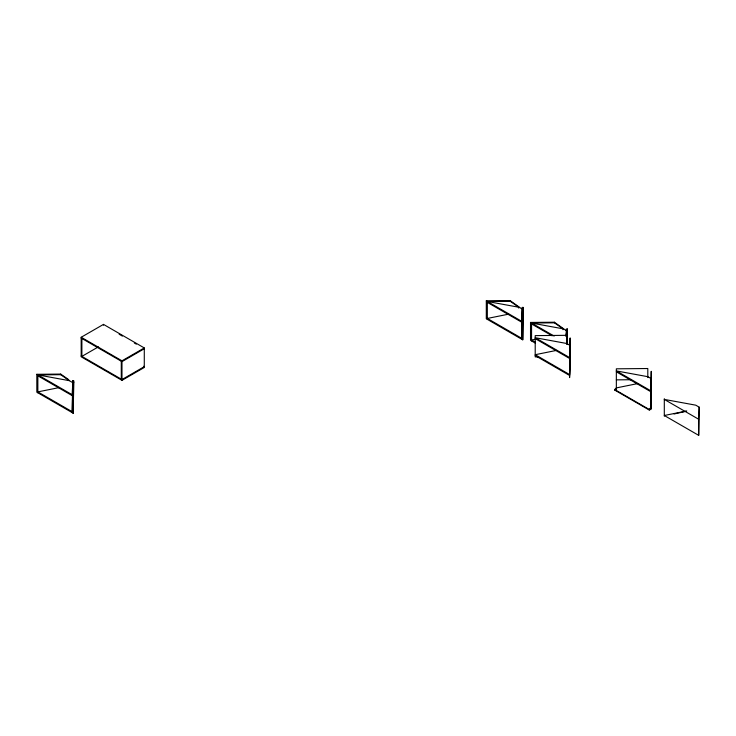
<?xml version="1.0" encoding="UTF-8"?>
<svg xmlns="http://www.w3.org/2000/svg" width="736" height="736" viewBox="0 0 736 736"><rect width="100%" height="100%" fill="white"/><g stroke="black" fill="none" stroke-linecap="round" stroke-linejoin="round"><path stroke-width="1.1" d="M567.401 344.356L567.382 328.992L566.334 328.983L566.122 336.472M72.487 399.639L72.238 411.746L37.849 391.892L59.193 387.587M522.063 321.798L521.723 338.312L487.333 318.458L508.677 314.152M570.106 350.336L569.59 374.56L535.21 354.706L556.554 350.391M570.106 351.238L569.59 375.461L535.21 355.608M650.964 408.443L651.24 383.539L650.964 408.443L649.29 410.044L614.9 390.19L614.67 389.51L616.345 387.909L637.689 383.594M698.694 435.353L699.2 407.164L695.759 405.177L664.304 399.409L698.694 419.262L698.694 435.353L664.304 415.5L686.771 410.964M72.238 412.648L72.625 380.843L73.674 380.852L73.269 413.246L73.674 380.852M521.723 339.213L522.109 307.409L523.158 307.418L522.753 339.811L486.303 318.771L486.303 300.877L510.177 300.647L522.229 309.221M522.753 339.811L523.158 307.418M566.978 343.491L567.382 328.992M650.734 399.712L651.24 381.552M650.826 406.281L650.734 409.694L651.24 371.312L650.983 400.614M72.238 394.754L72.514 388.157M72.606 385.958L72.625 380.843M521.723 321.319L522.183 310.316M566.223 336.288L566.361 332.994M698.694 419.262L699.2 407.164M614.9 390.19L616.584 388.59M649.29 410.044L649.051 409.363L650.734 407.762M81.181 337.263L103.491 324.392L144.284 347.944L144.284 367.476L121.983 380.346L81.181 356.794L81.181 337.263L121.983 360.815L144.284 347.944M98.366 346.877L81.88 356.39L81.88 338.468M73.775 382.416L72.744 382.656L69.304 380.668L60.711 374.688L37.849 374.9L37.849 392.794M674.066 413.982L685.998 411.323M534.925 339.351L531.558 340.032L535.486 342.295M487.333 319.36L487.333 301.466L510.195 301.254L518.788 307.234L518.788 308.136M535.486 343.206L530.527 340.336L530.527 322.442L554.401 322.221L566.453 330.786M531.558 340.934L531.558 323.04L554.42 322.828L563.012 328.808L563.012 329.71M538.577 356.868L535.21 356.905L535.21 335.616L566.665 335.322L566.665 344.384M73.287 413.255L36.818 392.196L36.818 374.302L60.702 374.081L68.273 379.353L69.304 380.668L37.849 374.9M616.345 379.868L630.954 379.73M487.333 301.466L518.788 307.234M531.558 323.04L563.012 328.808M533.802 324.355L531.558 323.941L552.193 335.855M618.599 372.232L616.345 371.818L650.734 391.672L651.24 378.663L647.8 376.685L616.345 370.916L650.734 390.77M530.509 322.432L554.153 336.085M486.284 300.868L522.753 321.917M487.333 302.376L521.723 322.221M569.59 357.567L535.21 337.714L566.665 343.482L570.106 345.46L569.59 358.469L535.21 338.615M614.67 389.51L649.051 409.363M119.14 334.227L122.397 336.113M134.329 343.004L136.326 344.154M143.584 348.349L144.284 348.744L121.983 361.624L81.181 338.072M143.584 366.261L144.284 366.666L121.983 379.546L81.181 355.994M36.8 374.293L73.269 395.352M37.849 375.811L72.238 395.655M554.401 322.221L554.42 322.828M510.177 300.647L510.195 301.254M60.702 374.081L60.711 374.688M664.304 398.765L664.304 416.153M647.8 377.586L647.8 368.524L616.345 368.819L616.345 389.326M121.983 360.815L121.983 380.346M121.284 361.22L121.284 379.141M103.491 324.392L103.491 325.192M570.106 338.109L569.59 377.559L570.106 338.109"/></g></svg>
